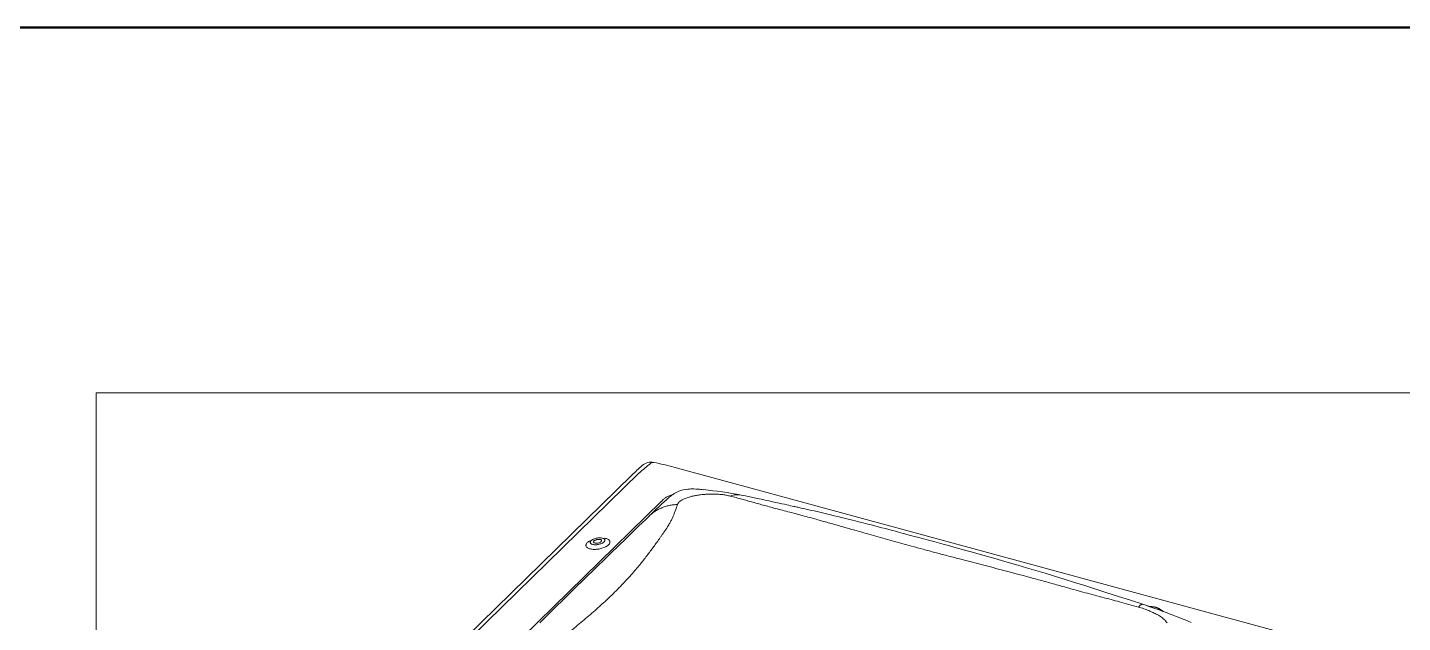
# Model space of a CAD drawing. Header units: millimetres. Extents: x -435 to 27166, y -19117 to 26500.
# Drawn here: x 26008.7 to 26084.1, y 19666.4 to 19699 of the extents above; entities that cross this region are included whole.
import ezdxf

# ---------------------------------------------------------------- set-up
doc = ezdxf.new("R2010")
doc.units = ezdxf.units.MM
for name, color, linetype, lineweight in [('Daglichtkoepel_Bitumen-P1-v1DWG_dwg', 8, 'Continuous', 13), ('R-H cont 0_50', 50, 'Continuous', 50), ('VELUX_INFO', 250, 'Continuous', 13)]:
    doc.layers.add(name, color=color, linetype=linetype, lineweight=lineweight)

# ---------------------------------------------------------------- blocks, each defined once
blk = doc.blocks.new('Daglichtkoepel_Bitumen-P1-v1DWG_dwg_frame-3211647-Details Appartement')
at = {"layer": 'R-H cont 0_50', "flags": 128}
blk.add_lwpolyline([(660.4, 7340.6), (10515.6, 7340.6), (10515.6, 203.2), (660.4, 203.2)], close=True, dxfattribs=at)
blk = doc.blocks.new('Daglichtkoepel_Bitumen-P1-v1DWG_dwg_VELUX frame-3211648-Details Appartement')
at = {"xscale": 5, "yscale": 5, "zscale": 5}
blk.add_blockref('Daglichtkoepel_Bitumen-P1-v1DWG_dwg_frame-3211647-Details Appartement', (1270, 1270), dxfattribs=at)
blk = doc.blocks.new('Daglichtkoepel_Bitumen-P1-v1DWG_dwg-3211646-Details Appartement')
at = {"layer": 'VELUX_INFO', "color": 10}
for p, q in [((51841.6, 37124.7), (50968.9, 37361.8)), ((50910.4, 37350.7), (50449.9, 36901.2)), ((50920.7, 37353.9), (50460.2, 36904.5)), ((50559.2, 36931.3), (50951.3, 37314)), ((50952.4, 37315.2), (50953.2, 37316)), ((50858.8, 37256.3), (50858.9, 37256.4)), ((51631.6, 37168), (51626, 37169.5)), ((51628.3, 37168.7), (51631, 37168)), ((51647.2, 37162), (51647.2, 37162))]:
    blk.add_line(p, q, dxfattribs=at)
at = {"layer": 'VELUX_INFO', "flags": 128}
blk.add_lwpolyline([(50165, 37465), (53340, 37465), (53340, 36322), (50165, 36322)], close=True, dxfattribs=at)
at = {"layer": 'VELUX_INFO', "color": 10, "flags": 128}
for points in [[(51009.8, 37330.5), (51007.8, 37330.7), (51006, 37330.9), (51004.3, 37331), (51002.7, 37331.2), (51001.1, 37331.3), (50999.3, 37331.4), (50996.5, 37331.5), (50993.9, 37331.5), (50992.4, 37331.5), (50990.5, 37331.4), (50988.3, 37331.2), (50985.7, 37330.8)], [(51621.1, 37171.2), (51604.1, 37176.8), (51587.5, 37182.2), (51571.4, 37187.3), (51555.7, 37192.3), (51540.5, 37197.1), (51526, 37201.6), (51512, 37206), (51498.4, 37210.3), (51485.2, 37214.3), (51472.2, 37218.2), (51459.6, 37221.9), (51447.5, 37225.5), (51435.9, 37228.9), (51424.7, 37232.1), (51413.9, 37235.2), (51403.6, 37238.1), (51393.7, 37240.9), (51384.2, 37243.5), (51375.2, 37246), (51366.7, 37248.4), (51358.5, 37250.6), (51350.9, 37252.7), (51343.7, 37254.7), (51336.8, 37256.6), (51330.3, 37258.3), (51322.9, 37260.3), (51316, 37262.2), (51309.6, 37263.9), (51303.6, 37265.6), (51298.1, 37267), (51293.1, 37268.4), (51290.3, 37269.1), (51287.6, 37269.8), (51284.6, 37270.6), (51281.2, 37271.6), (51277.2, 37272.6), (51272.8, 37273.8), (51267.9, 37275.1), (51263.2, 37276.3), (51258.2, 37277.6), (51253.1, 37278.9), (51248.2, 37280.2), (51243.5, 37281.4), (51238.8, 37282.6), (51232.2, 37284.3), (51225.8, 37286), (51219.5, 37287.5), (51213, 37289.2), (51207.7, 37290.5), (51202.2, 37291.8), (51196.8, 37293.1), (51191.9, 37294.3), (51186.6, 37295.6), (51181.2, 37296.9), (51175.6, 37298.2), (51169.9, 37299.6), (51164.2, 37300.9), (51160.5, 37301.7), (51156.7, 37302.6), (51152.9, 37303.4), (51149.3, 37304.3), (51146, 37305), (51143.1, 37305.6), (51141.5, 37306), (51139.9, 37306.3), (51138.6, 37306.6), (51137.2, 37306.9), (51135.5, 37307.3), (51133.5, 37307.7), (51131.3, 37308.2), (51128.7, 37308.8), (51125.8, 37309.4), (51122.7, 37310.2), (51119.2, 37310.9), (51115.2, 37311.8), (51110.8, 37312.8), (51106.1, 37313.8), (51101.1, 37314.9), (51095.8, 37316), (51090.2, 37317.3), (51084.5, 37318.4), (51078.7, 37319.7), (51072.5, 37320.9), (51066.1, 37322.2), (51062.4, 37323)], [(50934.7, 37294), (50929.6, 37289.2), (50924.6, 37284.4), (50919.8, 37279.7), (50915.1, 37275.1), (50910.6, 37270.8), (50906.4, 37266.7), (50902.4, 37262.7), (50898.5, 37259), (50894.9, 37255.5), (50891.4, 37252.1), (50888.1, 37248.9), (50885, 37245.9), (50882.1, 37243.1), (50879.3, 37240.3), (50876.6, 37237.8), (50874.2, 37235.4), (50869.4, 37230.8), (50864.6, 37226.1), (50859.7, 37221.3), (50854.7, 37216.5), (50849.7, 37211.6), (50844.6, 37206.6), (50830.6, 37193), (50816.6, 37179.2), (50802.6, 37165.6), (50788.8, 37152), (50782.2, 37145.6)], [(50851.7, 37259.2), (50851.2, 37258.9), (50850.1, 37258.3), (50849.2, 37257.6), (50848.4, 37256.9), (50847.8, 37256.1), (50847.2, 37255.4), (50846.8, 37254.7), (50846.6, 37254), (50846.5, 37253.3), (50846.5, 37252.6), (50846.6, 37251.9), (50847, 37251.3), (50847.4, 37250.7), (50848, 37250.1), (50848.7, 37249.6), (50849.5, 37249.1), (50850.5, 37248.7), (50851.5, 37248.4), (50852.7, 37248.1), (50854, 37247.8), (50855.3, 37247.7), (50856.7, 37247.5), (50858.1, 37247.5), (50859.6, 37247.5), (50861.2, 37247.6), (50862.7, 37247.8), (50864.2, 37248), (50865.8, 37248.3), (50867.3, 37248.7), (50868.8, 37249.1), (50870.2, 37249.5), (50871.6, 37250), (50872.9, 37250.6), (50874.1, 37251.2), (50875.2, 37251.8), (50876.3, 37252.5), (50877.2, 37253.2), (50878, 37253.9), (50878.6, 37254.6), (50879.2, 37255.3), (50879.6, 37256.1), (50879.8, 37256.8), (50879.9, 37257.5), (50879.9, 37258.2), (50879.8, 37258.8), (50879.4, 37259.5), (50879, 37260.1), (50878.4, 37260.6), (50877.7, 37261.2), (50876.9, 37261.6), (50875.9, 37262), (50874.9, 37262.4), (50873.7, 37262.7), (50872.6, 37262.9)], [(51647.2, 37162.1), (51646.8, 37162.6), (51646.3, 37163.3), (51645.7, 37163.9), (51645, 37164.5), (51644.1, 37165.1), (51643.1, 37165.7), (51642, 37166.1), (51640.9, 37166.6), (51639.8, 37166.9), (51639.5, 37167), (51638.8, 37167.2), (51637.6, 37167.4), (51636.3, 37167.7), (51635.1, 37167.8), (51633.8, 37167.9), (51632.5, 37168), (51631.2, 37168), (51630.5, 37168)], [(51631.3, 37167.7), (51632.3, 37167.7), (51633.5, 37167.7), (51634.7, 37167.6), (51635.9, 37167.4), (51637.1, 37167.2), (51638.2, 37167), (51639.3, 37166.7), (51640.3, 37166.3), (51641.3, 37166), (51642.1, 37165.6), (51642.8, 37165.1), (51643.4, 37164.7), (51643.8, 37164.2), (51644.1, 37163.8), (51644.3, 37163.3), (51644.3, 37163)]]:
    blk.add_lwpolyline(points, dxfattribs=at)
for points in [[(50871.6, 37257.8), (50871, 37257.3), (50870.2, 37256.8), (50869.4, 37256.3), (50868.4, 37255.8), (50867.4, 37255.4), (50866.3, 37255), (50865.1, 37254.7), (50863.9, 37254.4), (50862.7, 37254.2), (50861.5, 37254), (50860.3, 37254), (50859.2, 37254), (50858.1, 37254), (50857, 37254.1), (50856, 37254.3), (50855.1, 37254.6), (50854.4, 37254.9), (50853.7, 37255.2), (50853.2, 37255.7), (50852.8, 37256.1), (50852.5, 37256.6), (50852.4, 37257.1), (50852.4, 37257.7), (50852.6, 37258.2), (50852.9, 37258.8), (50853.3, 37259.4), (50853.9, 37259.9), (50854.6, 37260.5), (50855.4, 37261), (50856.3, 37261.5), (50857.3, 37261.9), (50858.4, 37262.3), (50859.5, 37262.7), (50860.7, 37263), (50861.9, 37263.2), (50863.1, 37263.4), (50864.3, 37263.5), (50865.5, 37263.6), (50866.6, 37263.5), (50867.7, 37263.4), (50868.7, 37263.3), (50869.7, 37263.1), (50870.5, 37262.8), (50871.2, 37262.4), (50871.8, 37262.1), (50872.3, 37261.6), (50872.6, 37261.1), (50872.8, 37260.6), (50872.8, 37260.1), (50872.8, 37259.5), (50872.5, 37259), (50872.1, 37258.4)], [(50867.6, 37258.2), (50867.1, 37257.8), (50866.5, 37257.5), (50865.8, 37257.1), (50865.1, 37256.8), (50864.3, 37256.6), (50863.4, 37256.3), (50862.5, 37256.2), (50861.6, 37256.1), (50860.8, 37256.1), (50859.9, 37256.1), (50859.2, 37256.3), (50858.5, 37256.4), (50858, 37256.7), (50857.5, 37256.9), (50857.2, 37257.3), (50857, 37257.6), (50857, 37258), (50857.1, 37258.4), (50857.3, 37258.8), (50857.6, 37259.3), (50858.1, 37259.7), (50858.7, 37260), (50859.4, 37260.4), (50860.2, 37260.7), (50861, 37260.9), (50861.8, 37261.2), (50862.7, 37261.3), (50863.6, 37261.4), (50864.5, 37261.4), (50865.3, 37261.4), (50866, 37261.2), (50866.7, 37261.1), (50867.3, 37260.8), (50867.7, 37260.6), (50868, 37260.2), (50868.2, 37259.9), (50868.3, 37259.5), (50868.2, 37259.1), (50867.9, 37258.7)]]:
    blk.add_lwpolyline(points, close=True, dxfattribs=at)
at = {"layer": 'VELUX_INFO', "color": 10}
for centre, radius, start, end in [((51180.8, 37074), 386.9, 131.4396, 134.3493), ((50937.3, 37349.7), 19.1, 78.4619, 131.3856), ((50940.3, 37362.8), 5.68, 81.6974, 130.5206), ((50852, 36931.6), 445.8, 74.804, 78.4682), ((51000.8, 37275.7), 58.5, 124.9485, 130.9532), ((50992.4, 37286), 45.4, 98.6407, 117.8365), ((50951.4, 36737.4), 596, 79.2638, 84.3683), ((51434.2, 36785.5), 712.9, 131.4377, 134.4925), ((51266.6, 36121.9), 1107.6, 67.5981, 71.3327), ((51641.6, 37153.5), 11.1, 43.2698, 66.7267)]:
    blk.add_arc(centre, radius, start, end, dxfattribs=at)
for centre, major_axis, ratio, start_param, end_param in [((50909.3, 37238.3), (118.3, 157.3), 0.35508, 0.918592, 1.041691), ((50894.4, 37257.7), (132.2, 140.7), 0.016715, 5.140017, 5.149019)]:
    blk.add_ellipse(centre, major_axis=major_axis, ratio=ratio, start_param=start_param, end_param=end_param, dxfattribs=at)
for points, knots in [([(50971.3, 37326.1), (50970, 37325.4), (50968.4, 37324.6), (50967, 37323.5), (50966.8, 37323.3)], [0, 0, 0, 0, 0.831474, 1, 1, 1, 1]), ([(51047.3, 37321.6), (51045.7, 37321.9), (51042.4, 37322.7), (51037.5, 37323.5), (51033, 37324), (51029.1, 37324.2), (51024.5, 37324.4), (51019.2, 37324.4), (51013.3, 37324.1), (51007.5, 37323.6), (51003.7, 37323.1), (51001.8, 37322.8)], [0, 0, 0, 0, 0.148389, 0.287963, 0.377106, 0.463854, 0.548912, 0.666611, 0.77929, 0.889516, 1, 1, 1, 1]), ([(51047.3, 37321.6), (51048.6, 37322), (51051.3, 37322.9), (51055.2, 37323.4), (51058.9, 37323.5), (51061.3, 37323.1), (51062.3, 37322.9)], [0, 0, 0, 0, 0.25832, 0.520087, 0.784231, 1, 1, 1, 1]), ([(50973.9, 37309.9), (50973.4, 37308.6), (50972.6, 37306.1), (50971.2, 37302.3), (50969.8, 37298.5), (50968.2, 37294.5), (50966.4, 37290.3), (50964.3, 37286), (50962.1, 37282.2), (50959.9, 37278.7), (50957.9, 37275.5), (50955.6, 37272.3), (50953.3, 37268.9), (50951, 37265.6), (50948.7, 37262.2), (50946.3, 37258.9), (50943.3, 37254.7), (50939.5, 37249.5), (50934.8, 37243.3), (50930.1, 37237.1), (50925.2, 37230.9), (50920, 37224.5), (50914.2, 37217.6), (50907.6, 37210.1), (50900.3, 37202.1), (50892.5, 37194), (50884.7, 37186.2), (50876.9, 37178.7), (50869.2, 37171.6), (50861.2, 37164.4), (50852.7, 37157), (50843.9, 37149.5), (50836, 37142.8), (50829, 37137), (50822.9, 37131.9), (50816.6, 37126.8), (50810.2, 37121.6), (50803.6, 37116.2), (50796.8, 37110.8), (50789.4, 37104.9), (50781.5, 37098.5), (50772.9, 37091.6), (50764, 37084.6), (50755.1, 37077.4), (50746.2, 37070.3), (50737.4, 37063.5), (50728.6, 37056.9), (50719.7, 37050.4), (50710.8, 37043.9), (50701.9, 37037.4), (50693, 37031), (50683.8, 37024.4), (50677.5, 37019.8), (50674.2, 37017.4)], [0, 0, 0, 0, 0.021053, 0.040797, 0.059247, 0.079452, 0.100281, 0.120064, 0.139429, 0.152876, 0.166726, 0.180972, 0.19531, 0.209309, 0.223084, 0.236642, 0.249992, 0.274443, 0.298297, 0.321628, 0.34452, 0.367068, 0.390591, 0.418441, 0.445738, 0.472809, 0.499999, 0.523082, 0.546044, 0.569095, 0.592442, 0.616277, 0.639342, 0.65455, 0.669912, 0.685458, 0.701217, 0.717213, 0.73347, 0.750008, 0.76949, 0.789425, 0.809837, 0.83071, 0.850826, 0.870095, 0.888925, 0.906964, 0.925849, 0.944228, 0.961679, 0.980265, 1, 1, 1, 1]), ([(50973.9, 37309.9), (50971.9, 37309.8), (50968, 37309.6), (50962.2, 37308.6), (50956.5, 37307.1), (50951, 37305.1), (50945.8, 37302.5), (50940.9, 37299.3), (50937.2, 37296.5), (50935.3, 37294.6), (50934.7, 37294)], [0, 0, 0, 0, 0.132356, 0.266488, 0.401831, 0.537787, 0.673742, 0.809083, 0.943213, 1, 1, 1, 1]), ([(50953.2, 37316), (50953.7, 37316.5), (50954.6, 37317.4), (50956.3, 37318.7), (50958.1, 37319.9), (50960.1, 37321), (50962.4, 37322), (50964.6, 37322.8), (50966.1, 37323.2), (50966.8, 37323.3)], [0, 0, 0, 0, 0.149255, 0.298654, 0.447756, 0.596968, 0.746545, 0.895527, 1, 1, 1, 1]), ([(51001.8, 37322.8), (51000, 37322.5), (50996.4, 37321.9), (50992, 37320.8), (50988.5, 37319.7), (50985.7, 37318.8), (50982.6, 37317.5), (50979.5, 37315.9), (50976.8, 37314), (50974.8, 37312), (50974.2, 37310.6), (50973.9, 37309.9)], [0, 0, 0, 0, 0.110465, 0.220685, 0.295419, 0.372021, 0.451216, 0.579303, 0.712009, 0.851589, 1, 1, 1, 1]), ([(51615.2, 37167.2), (51610.7, 37168.5), (51602, 37170.9), (51589.2, 37174.4), (51576.7, 37177.8), (51563.9, 37181.2), (51550.8, 37184.7), (51537.9, 37188.1), (51526.6, 37191.2), (51516.6, 37194), (51507.8, 37196.5), (51498.7, 37199), (51489.7, 37201.5), (51480.7, 37204), (51471.9, 37206.4), (51463.2, 37208.8), (51452.3, 37211.7), (51439.2, 37215.2), (51424.1, 37219.2), (51409.3, 37223), (51394.9, 37226.8), (51380.5, 37230.6), (51365.1, 37234.6), (51348.9, 37238.8), (51332.1, 37243.2), (51315.7, 37247.6), (51300.3, 37251.7), (51286, 37255.6), (51272.6, 37259.3), (51259.5, 37263), (51246.3, 37266.7), (51233.4, 37270.4), (51222.1, 37273.6), (51212.5, 37276.4), (51204.3, 37278.7), (51196, 37281.1), (51187.8, 37283.4), (51179.5, 37285.7), (51171.1, 37288.1), (51162.2, 37290.6), (51152.7, 37293.2), (51142.8, 37295.9), (51132.6, 37298.6), (51122.5, 37301.2), (51112.8, 37303.7), (51103.6, 37306.2), (51095, 37308.5), (51086.7, 37310.8), (51078.7, 37313.1), (51070.8, 37315.2), (51063.2, 37317.4), (51055.4, 37319.5), (51050.1, 37320.8), (51047.3, 37321.6)], [0, 0, 0, 0, 0.021053, 0.040797, 0.059247, 0.079452, 0.100281, 0.120064, 0.139429, 0.152876, 0.166726, 0.180972, 0.19531, 0.209309, 0.223084, 0.236642, 0.249992, 0.274443, 0.298297, 0.321628, 0.34452, 0.367068, 0.390591, 0.418441, 0.445738, 0.472809, 0.499999, 0.523082, 0.546044, 0.569095, 0.592442, 0.616277, 0.639342, 0.654549, 0.669912, 0.685458, 0.701217, 0.717213, 0.73347, 0.750008, 0.76949, 0.789425, 0.809837, 0.83071, 0.850826, 0.870095, 0.888925, 0.906964, 0.925849, 0.944228, 0.961679, 0.980265, 1, 1, 1, 1]), ([(51615.2, 37167.2), (51615.8, 37167.8), (51616.9, 37169.1), (51618.4, 37170.4), (51619.7, 37171.1), (51620.6, 37171.4), (51621, 37171.2), (51621.1, 37171.1)], [0, 0, 0, 0, 0.224983, 0.452984, 0.683041, 0.914142, 1, 1, 1, 1]), ([(51654.9, 37145.3), (51654.3, 37146.3), (51653, 37148.2), (51650.2, 37150.8), (51647.3, 37153.1), (51644.5, 37155), (51640.7, 37157.3), (51635.7, 37159.8), (51629.4, 37162.5), (51622.5, 37165.1), (51617.7, 37166.5), (51615.2, 37167.2)], [0, 0, 0, 0, 0.110465, 0.220685, 0.295418, 0.372021, 0.451216, 0.579302, 0.712009, 0.851589, 1, 1, 1, 1])]:
    blk.add_open_spline(points, degree=3, knots=knots, dxfattribs=at)
blk.add_blockref('Daglichtkoepel_Bitumen-P1-v1DWG_dwg_VELUX frame-3211648-Details Appartement', (0, 0))

msp = doc.modelspace()

# ---------------------------------------------------------------- block references
at = {"layer": 'Daglichtkoepel_Bitumen-P1-v1DWG_dwg', "color": 250, "xscale": 0.0393700796202811, "yscale": 0.0393700796202811, "zscale": 0.0393700796202811}
msp.add_blockref('Daglichtkoepel_Bitumen-P1-v1DWG_dwg-3211646-Details Appartement', (24037.5, 18203.96), dxfattribs=at)

doc.saveas('drawing.dxf')
